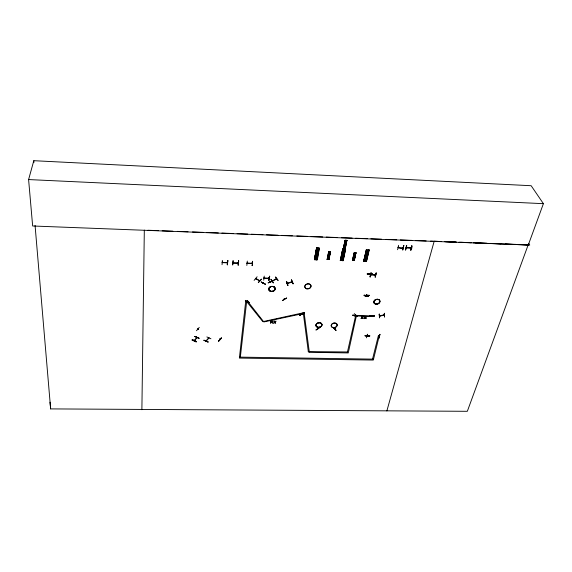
<?xml version="1.0" encoding="UTF-8"?>
<svg xmlns="http://www.w3.org/2000/svg" width="572" height="572" viewBox="0 0 572 572"><rect width="100%" height="100%" fill="white"/><g stroke="black" fill="none" stroke-linecap="round" stroke-linejoin="round"><path stroke-width="0.86" d="M357.2 316.495L352.831 315.387L357.207 316.502L354.282 313.642M352.888 315.058L357.321 316.302L352.895 315.022M141.885 409.709L144.316 230.108M367.424 334.184L366.445 337.83M369.19 295.238C365 296.782 360.546 295.03 369.19 295.281M364.335 295.545L369.226 295.438M367.26 335.485L367.381 335.864L367.553 335.163M371.936 315.837L372.222 316.409M222.043 264.693L222.365 260.374M226.998 262.291L226.877 262.562M227.971 260.567L227.291 264.857L227.706 260.424M227.727 260.553L227.327 264.822M233.09 260.753L232.675 265.036L233.111 260.732M196.968 337.587L196.718 337.923L196.525 337.466M369.726 335.757C355.477 335.356 379.443 336.136 365.086 336.007M365.086 335.635L369.762 335.907M247.297 261.075L246.839 265.451M247.09 262.998L247.211 263.492L247.204 262.956M247.54 263.184L247.562 262.97M379.308 335.571L373.323 360.067L239.375 358.079L245.695 301.344M246.675 301.373L240.347 357.135M252.195 263.12L252.231 263.413M252.123 265.637L252.588 261.247L252.374 265.673L252.059 265.494M355.655 315.322L355.541 314.857M264.221 276.083L263.728 280.201M264.478 278.285L264.457 277.777M269.055 278.414L269.097 277.963M269.684 276.255L268.861 280.394L269.691 276.269M268.904 280.366L269.448 276.233M367.253 274.038L372.279 273.695L367.21 273.859M366.845 294.78L366.881 295.474L366.774 295.038M369.741 273.723L369.576 274.424L369.841 273.974M255.934 278.65L256.049 278.986L255.677 278.307L259.881 280.802L259.781 280.444M206.063 340.69L206.063 341.091L208.923 337.695M206.499 340.583L206.463 340.526M356.535 315.236L348.269 352.931L309.123 352.295L309.245 351.608L347.461 351.966M314.607 259.609L316.745 247.933L319.319 248.062L317.353 259.817L314.421 259.667L316.588 248.048L317.288 248.019M317.446 248.098L315.286 259.724L317.253 247.955L314.786 259.702L316.788 247.991M315.129 259.638L317.138 248.076M315.079 259.638L317.253 247.955M249.571 302.652L245.338 300.7L245.474 300.364M249.564 302.517L245.459 300.386M318.833 248.091L316.48 259.774L318.818 248.041L316.859 259.795M316.53 259.774L318.818 248.041M319.183 248.184L317.131 259.738M327.098 259.481L329.057 259.574L330.43 251.78L328.614 251.766L329.215 251.794L327.67 259.516L327.105 259.488L328.707 251.63M327.234 259.445L328.757 251.737M329.064 251.709L327.47 259.502L329.086 251.751L328.643 251.773M247.776 301.222L247.483 301.558L247.705 301.237M328.6 259.516L330.03 251.844M330.58 251.866L330.094 251.802L328.457 259.545L330.416 251.709M335.857 330.437L333.219 327.463L335.993 330.18M340.662 260.575L342.857 248.877L340.276 260.546L342.707 248.992L345.638 249.135L343.157 260.696L345.445 249.063M192.085 340.04C194.323 339.01 200.636 344.823 192.092 340.004M263.163 283.648L263.07 283.369M263.342 283.054L263.399 283.419L263.37 283.018M340.612 260.567L342.871 248.934M343.2 249.02L340.762 260.567L341.162 260.589L343.586 249.027L343.186 249.013L340.948 260.51M343.357 248.906L340.826 260.575L340.276 260.546M345.145 240.19L343.436 248.191L345.374 248.277L346.882 240.34L345.059 240.319L343.407 248.177L345.288 240.34M345.502 240.269L344.001 248.212M345.352 248.284L346.546 240.319L344.78 248.248L345.138 248.277M333.226 327.627L336.021 330.309M344.752 249.099L342.664 260.675L345.402 249.006L344.737 249.092L342.363 260.653M346.446 240.397L344.823 248.255L346.575 240.362L347.032 240.426M344.802 249.099L342.313 260.653L342.807 260.675M342.485 260.589L344.923 249.035M344.887 248.177L346.861 240.269M208.144 341.949C195.295 336.565 216.767 345.66 203.939 340.326M353.003 260.374L352.431 260.346L354.154 252.681L354.547 252.617L352.967 260.374M352.524 260.31L354.218 252.602L355.906 252.681L354.354 260.439L352.416 260.346M354.661 252.702L352.659 260.367L354.697 252.71M352.745 260.36L354.547 252.617M354.333 260.446L353.775 260.417L355.584 252.702M354.318 260.439L355.913 252.717L353.811 260.417L354.211 260.389M355.884 252.617L353.768 260.41M354.104 260.424L355.906 252.681M355.434 314.886L355.677 315.472L347.311 352.652M366.309 249.85L363.685 261.354L366.294 249.842L369.219 249.985L366.516 261.483L363.799 261.232M366.695 249.864L364.028 261.368L363.642 261.34L366.638 249.864M364.307 261.304L366.952 249.757L364.514 261.39M368.711 249.971L365.651 261.433L368.339 249.95L368.983 249.864L366.287 261.404M365.715 261.447L368.49 249.835M365.987 261.461L368.726 249.964M368.983 249.864L366.18 261.475L368.833 249.978M370.992 272.887L370.012 276.998L370.978 272.908M371.199 272.894L370.241 276.962M272.73 280.695L268.125 282.797L272.651 280.616M370.756 275.039L371.299 275.06L371.149 274.574M356.37 315.973L372.265 316.595L372.365 315.608M276.612 278.493L276.619 278.678M375.096 274.846L375.225 275.246L375.118 274.767M375.189 277.034L376.169 272.951M367.16 335.635L367.195 336.136L366.945 335.664M369.812 315.994L374.588 315.916L369.862 315.787M372.2 316.402L372.165 315.765M367.367 335.171L367.539 335.871L367.632 335.499M378.407 335.549L372.536 359.116M397.569 249.714L398.62 245.317M398.663 247.361L398.684 247.733L398.183 247.54M379.837 334.291L378.964 338.081L379.908 334.441M378.964 338.081L379.887 334.42M402.652 247.876L402.574 247.44C404.354 248.248 399.177 248.055 398.126 247.254M402.881 249.957L403.746 245.638M406.563 245.745L405.441 250.028L406.578 245.724M405.67 249.993L406.785 245.731M411.175 247.755L406.234 247.54L406.699 248.041M406.771 247.647L406.592 247.733M410.675 247.733L410.789 248.212L410.739 247.69M411.819 245.824C408.687 254.426 412.905 248.334 411.776 245.81M519.397 244.516L528.185 244.852L467.331 411.304L50.643 408.901L50.007 402.188M287.301 283.39L292.013 281.617M301.501 314.092L301.852 314.271M28.6 179.565L33.805 160.696L531.166 185.721L543.4 203.668L528.278 245.009L32.647 225.99L28.6 179.565L543.4 203.668M386.872 410.911L434.184 241.241L441.277 241.527L430.616 241.105M302.152 314.071L302.574 314.221L302.273 313.899M366.101 295.652L365.958 296.368L366.194 295.953M317.653 328.021L317.803 328.685L317.417 328.078M369.598 274.067L369.462 274.06M317.753 328.657L317.853 328.206M367.253 273.974L372.25 273.916M355.255 315.751C355.784 314.779 355.055 316.409 354.998 315.351L355.055 315.73L355.627 315.158M365.958 296.275L366.173 295.989M366.909 295.417L366.681 294.78M270.563 281.517L270.678 282.21L270.563 281.796M284.148 299.099L284.57 299.292L284.484 298.906M196.932 337.623L194.265 340.74L194.552 340.383M196.925 337.609L194.416 340.805L194.659 340.168M196.697 337.244L196.668 337.93L196.804 337.509M208.501 337.945L208.68 338.352M208.902 338.081L206.22 340.812M247.504 301.508L247.512 300.936M247.898 301.051L247.783 300.972M263.42 283.376L262.97 283.59L263.127 282.99M302.109 313.999L302.052 313.692M383.883 315.322L383.812 314.836C385.156 315.916 380.902 314.943 379.636 315.887M379.972 315.844L379.608 315.916M364.171 295.181L368.59 296.346L364.157 295.173M355.183 315.422L355.72 315.258M270.384 281.839L270.649 282.182L270.492 281.46M227.442 262.648L222.351 262.434M237.838 262.984L237.859 262.691M366.995 336.093L367.002 335.628M272.186 281.038L276.49 278.5M276.698 278.95L272.272 281.159M268.575 278.242L268.64 277.906M198.055 328.821L198.291 329.465L198.341 328.957M257.128 276.748L254.118 280.366M255.577 278.428L255.841 278.614M206.857 336.929L210.918 338.767M259.359 280.745L259.416 280.301M258.322 282.482L261.547 279.236M221.335 337.873L218.59 341.191L221.564 338.138M375.525 274.739L375.675 275.218L375.225 275.246M270.456 322.973L271.435 322.15L270.742 320.971L271.65 321.95L272.744 321.014M270.484 323.144L271.593 322.193M274.281 321.049L274.817 322.022L275.911 321.085M273.623 323.037L274.038 323.223L274.753 322.265M271.621 322.365L272.515 323.187L271.836 322.172L272.772 321.185M273.645 323.216L274.574 322.043M274.782 322.436L275.675 323.259L275.003 322.243L275.94 321.257M361.89 316.445L362.369 317.417L363.477 316.48M361.075 318.425L361.504 318.611L362.248 317.653M364.078 295.316L368.511 296.482M364.972 316.516L365.444 317.489L366.552 316.552M364.149 318.497L364.578 318.683L365.322 317.725M362.298 317.825L363.091 318.647L362.526 317.632L363.527 316.659M361.125 318.604L362.09 317.439M364.2 318.668L365.165 317.51M365.372 317.896L366.166 318.718L365.601 317.703L366.609 316.731M222.737 262.655L222.687 262.148M222.208 262.176L222.279 262.627L227.37 262.841L227.47 262.348M247.183 263.292L252.295 263.17M251.83 263.106L251.844 263.642L251.773 263.149M270.985 279.372L273.23 282.911M398.076 247.254C397.504 248.234 404.247 248.82 402.988 247.419M206.306 341.112L206.249 340.469M272.687 280.974L272.608 280.437L268.247 282.925M194.795 336.558L199.027 338.388M261.304 282.125L265.444 284.313M364.128 261.361L364.521 261.383M365.651 261.433L366.044 261.454M304.089 312.584L300.057 315.1L304.082 312.469L309.266 351.766L308.301 351.651M300.064 315.093L304.111 312.584M315.951 329.901C321.092 326.004 321.521 326.869 316.087 330.051M355.684 315.286L355.283 315.544M334.591 328.557L334.756 329.007L335.035 328.471M342.792 260.668L343.186 260.682M328.9 259.488L328.578 259.509M329.029 259.581L330.23 251.859M345.109 248.262L346.875 240.376M314.929 259.695L315.308 259.717M286.35 281.617L287.759 285.435L286.593 281.374M286.643 298.041L282.482 300.65M282.361 300.479L286.622 298.005M245.731 301.608L247.54 301.194L263.835 321.943L303.739 313.449M246.704 301.637L262.827 321.65L303.589 312.727M275.468 277.12L277.906 280.402M379.615 317.674L379.143 314.185M379.429 317.868L379.329 313.999L379.615 317.689M355.326 315.551L355.183 315.065M291.606 281.874L291.763 282.218L292.178 281.76M272.515 280.502L272.765 280.931M384.255 315.265L384.198 314.807M366.109 296.41L366.016 295.717M272.336 280.852L272.136 280.738M291.513 280.08L293.179 283.819L291.484 279.908M287.351 283.519L292.185 282.075L292.135 281.631M287.337 283.018L287.401 283.505L287.809 283.011M287.759 285.435L286.558 281.403L288.031 285.356M379.987 316.03L379.879 315.529M219.855 339.668L219.584 339.06M275.096 289.053A3.167 2.495 -9 0 0 270.706 286.736A3.167 2.495 -9 0 0 270.098 291.091A3.167 2.495 -9 0 0 275.096 289.053A3.182 2.51 -9 0 0 270.699 286.722A3.182 2.51 -9 0 0 270.091 291.091A3.182 2.51 -9 0 0 275.111 289.046L275.146 289.053M335.049 328.657L334.541 328.635M275.697 276.984L278.185 280.452M329.193 251.802L327.213 259.409M345.416 240.347L345.173 240.247M287.73 283.219L287.795 283.24M384.477 313.27L384.527 316.959M381.503 315.372L383.74 314.979M379.615 316.073L384.255 315.279L384.148 314.779M304.211 312.669L303.26 312.82L308.351 351.916M303.31 313.077L304.261 312.927M227.37 262.813L227.363 262.305M233.633 263.02L233.626 262.505M238.281 262.662L238.288 263.199L238.388 262.712M264.15 278.085L269.097 278.221M411.025 247.919L411.082 247.705M208.78 337.63L208.48 338.066M238.288 263.199L233.219 262.984L233.147 262.534M370.899 274.86L370.692 274.603M411.132 248.227L406.313 247.976M302.288 313.635L302.409 314.278M292.943 283.862L291.52 279.915M364.314 295.717L369.205 295.617M379.586 316.094L379.443 315.644M378.485 335.814L379.386 335.828M270.763 321.142L271.135 321.149M273.909 321.035L274.31 321.221M355.677 315.472L372.443 315.866M361.525 316.438L361.94 316.616M364.607 316.509L365.022 316.688M369.805 315.923L374.546 316.051M264.021 278.249L269.076 278.4M247.068 263.141L252.266 263.613M375.647 275.06L370.806 274.567M375.625 275.218L370.656 274.746M147.883 230.244L158.587 230.652M162.155 230.795L172.858 231.202M177.32 231.374L188.024 231.789M192.478 231.96L203.182 232.368M206.749 232.504L218.347 232.947M221.915 233.09L233.505 233.533M237.073 233.669L247.776 234.084M251.344 234.22L262.941 234.663M266.509 234.799L278.099 235.249M281.667 235.385L292.371 235.793M296.832 235.964L307.536 236.379M311.104 236.515L322.701 236.958M326.262 237.094L336.965 237.509M341.427 237.68L352.13 238.088M355.698 238.224L367.296 238.674M370.863 238.81L381.56 239.218M386.021 239.389L396.725 239.804M400.293 239.94L411.89 240.383M415.458 240.519L426.154 240.934M445.602 241.677L456.149 242.085M460.539 242.256L471.085 242.657M475.475 242.828L486.894 243.264M490.411 243.4L500.95 243.808M505.341 243.972L515.887 244.38M444.823 241.67L456.342 242.128M459.001 242.235L471.407 242.735M473.18 242.807L529.743 245.081L528.843 243.6M404.004 245.695L403.66 245.517L402.681 249.943M352.695 259.495L354.375 259.574M364.064 260.074L366.566 260.181M327.363 258.63L329.057 258.701M340.683 259.273L343.207 259.388M314.807 258.394L317.36 258.501M340.44 260.439L342.964 260.546M366.18 250.922L368.704 251.037M342.607 250.071L345.152 250.193M316.523 249.135L319.097 249.249M366.001 251.709L368.525 251.823M342.442 250.865L344.988 250.979M316.373 249.928L318.947 250.043M365.73 252.881L368.246 252.996M342.192 252.045L344.737 252.159M316.159 251.115L318.726 251.23M365.494 253.925L368.011 254.032M341.977 253.089L344.516 253.203M315.966 252.166L318.532 252.281M365.222 255.091L367.739 255.205M341.734 254.261L344.272 254.376M315.744 253.346L318.311 253.46M353.603 255.391L355.291 255.462M329.88 254.576L328.164 254.426M328.021 255.284L329.708 255.284M343.686 247.318L345.388 247.397M384.241 313.284L384.548 316.959M196.496 330.738L199.263 327.391M268.661 278.414L268.547 278.028M264.05 278.285L264.107 277.77M233.197 263.013L233.262 262.498M226.927 262.813L226.941 262.333M237.852 263.17L237.916 262.648M276.319 279.143L276.183 278.657M411.876 245.946L410.76 250.229M376.219 273.08L375.203 277.184L376.133 272.937M238.696 260.918L238.174 265.043M275.103 288.974A3.182 2.51 -9 0 1 270.077 291.019A3.182 2.51 -9 0 1 270.685 286.643A3.16 2.488 -9 0 1 275.075 288.924A3.16 2.488 -9 0 1 270.084 290.955A3.16 2.488 -9 0 1 270.685 286.615A3.182 2.51 -9 0 1 275.103 288.974L275.146 288.989M219.662 339.382L220.013 339.568L219.491 339.175M372.258 316.066L372.193 316.459L371.993 315.801L372.265 316.595M255.663 278.771L259.731 280.923L259.388 280.366M265.401 284.198L261.275 282.003L265.379 284.205M316.981 259.795L316.48 259.774M302.352 314.264L302.188 313.606M369.834 274.017L369.741 273.681M198.341 329.286L197.926 329.293M218.626 341.184L221.343 337.88M261.375 279.136L258.315 282.618M270.577 282.168L270.334 281.538M334.935 328.378L335.092 328.836L334.863 328.378M222.222 262.627L222.322 262.133M233.233 262.998L238.417 263.006M284.584 299.249L284.112 298.741M270.928 279.236L273.459 282.818M273.938 321.214L274.603 322.222M361.575 316.609L362.14 317.61M364.657 316.681L365.215 317.682M194.287 340.69L194.265 340.34M398.534 247.226L398.705 247.712M369.569 273.688L369.769 274.431M369.505 273.773L369.598 274.438M379.93 315.558L380.087 315.973M355.712 253.396L354.025 253.325M355.591 253.918L353.911 253.846M355.419 254.704L353.732 254.626M355.098 256.17L353.41 256.099M366.945 295.388L366.623 294.823M379.15 335.864L379.35 336.372M366.259 295.695L366.352 296.082M365.865 295.981L365.958 296.368M371.872 316.094L371.993 316.48M346.689 241.069L344.98 240.991M346.582 241.606L344.866 241.527M346.41 242.406L344.702 242.328M346.26 243.114L344.551 243.036M346.096 243.915L344.387 243.836M367.324 335.235L367.539 335.871M373.416 359.13L239.425 357.121M355.112 315.093L355.298 315.701L355.126 315.229M330.258 252.495L328.557 252.416M330.151 253.024L328.45 252.946M329.994 253.804L328.292 253.732M317.582 328.013L317.775 328.657M303.639 312.984L303.789 313.706M302.495 313.828L302.574 314.221M309.195 351.344L309.266 351.766M292.077 281.646L292.149 282.132M291.749 281.91L291.677 281.724M272.2 280.659L272.372 281.131M270.749 281.753L270.828 282.132M198.362 329.308L197.941 328.814M263.992 277.806L264.071 278.249M259.767 280.459L259.745 280.959L259.631 280.616M247.669 300.929L247.726 301.587M222.737 262.198L222.808 262.641M35.064 225.397L50.643 408.901M33.805 160.696L33.948 162.448M219.655 339.053L219.805 339.675M197.84 328.921L197.912 329.308M196.94 337.258L196.947 337.659M196.797 337.194L196.768 337.88M238.646 260.789L238.195 265.215L238.638 260.775M316.573 248.041L314.421 259.667L316.588 248.048M196.432 341.656L192.206 339.839L196.418 341.706M194.902 336.443L199.135 338.274L194.888 336.436M304.118 313.713L299.37 315.043L304.118 313.713M306.699 288.803A3.16 2.481 -12.3 0 0 311.025 285.843A3.16 2.481 -12.3 0 0 306.034 284.556A3.16 2.481 -12.3 0 0 306.699 288.803M306.671 288.667A3.153 2.474 -12.3 0 0 310.989 285.714A3.153 2.474 -12.3 0 0 306.013 284.434A3.153 2.474 -12.3 0 0 306.671 288.667M375.547 304.068A3.096 2.338 -17.1 0 0 379.915 301.222A3.096 2.338 -17.1 0 0 375.189 300A3.096 2.338 -17.1 0 0 375.547 304.068A3.11 2.352 -17.1 0 0 379.908 301.144A3.11 2.352 -17.1 0 0 375.161 299.921A3.11 2.352 -17.1 0 0 375.518 304.011M375.511 303.939A3.089 2.331 -17.1 0 0 379.865 301.094A3.089 2.331 -17.1 0 0 375.153 299.878A3.089 2.331 -17.1 0 0 375.511 303.939M317.767 327.306A3.032 2.281 -12.2 0 0 321.943 324.546A3.032 2.281 -12.2 0 0 317.174 323.394A3.039 2.288 -12.2 0 0 317.76 327.32A3.039 2.288 -12.2 0 0 321.95 324.553A3.039 2.288 -12.2 0 0 317.174 323.394A3.032 2.281 -12.2 0 0 317.767 327.306M317.739 327.17A3.024 2.281 -12.2 0 0 321.907 324.417A3.024 2.281 -12.2 0 0 317.145 323.266A3.024 2.281 -12.2 0 0 317.739 327.17M332.975 327.627A3.024 2.267 -13.3 0 0 337.173 324.875A3.024 2.267 -13.3 0 0 332.446 323.723A3.024 2.267 -13.3 0 0 332.975 327.627M332.94 327.491A3.017 2.267 -13.3 0 0 337.137 324.746A3.017 2.267 -13.3 0 0 332.418 323.595A3.017 2.267 -13.3 0 0 332.94 327.491"/></g></svg>
